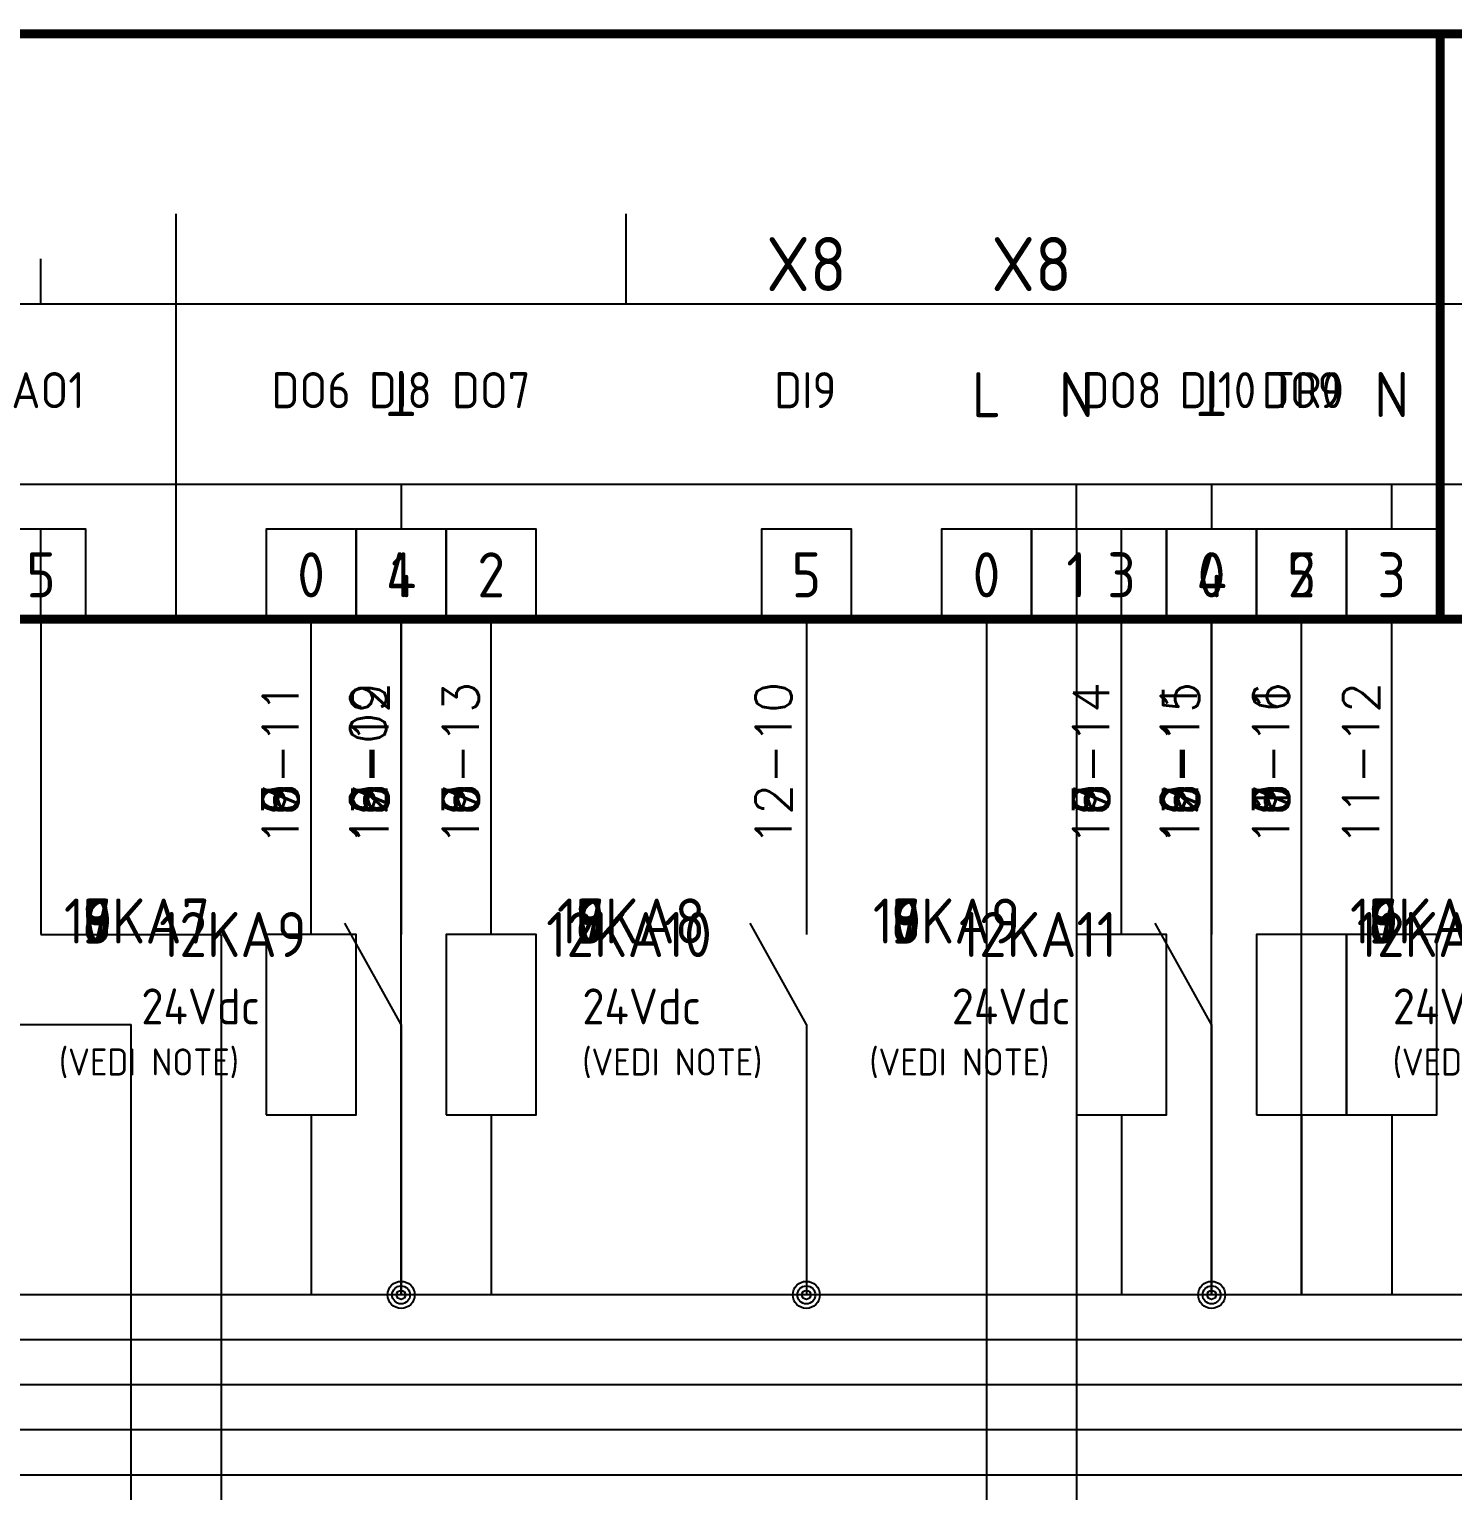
# Model space of a CAD drawing. Extents: x 21 to 417, y 13 to 260.
# Drawn here: x 251.8 to 330.9, y 179.1 to 260.3 of the extents above; entities that cross this region are included whole.
import ezdxf
from ezdxf.enums import TextEntityAlignment as Align

# ---------------------------------------------------------------- set-up
doc = ezdxf.new("R2010")
doc.units = 0
doc.header["$LTSCALE"] = 10
doc.layers.get('0').update_dxf_attribs({"linetype": 'CONTINUOUS'})
for name, color, linetype in [('10', 9, 'CONTINUOUS'), ('11', 9, 'CONTINUOUS'), ('12', 9, 'CONTINUOUS'), ('5', 9, 'CONTINUOUS'), ('6', 9, 'CONTINUOUS'), ('7', 9, 'CONTINUOUS'), ('8', 9, 'CONTINUOUS'), ('9', 9, 'CONTINUOUS')]:
    doc.layers.add(name, color=color, linetype=linetype)
doc.layers.get('0').freeze()
doc.styles.add('SIMPLEX', font='simplex')
doc.styles.add('SPAC', font='isocp.shx')

# ---------------------------------------------------------------- blocks, each defined once
blk = doc.blocks.new('Numero_Filo')
at = {"color": 3, "style": 'SIMPLEX'}
for tag, flags, p in [('SUPPORTO', 9, (-3.287, 2.732)), ('RIP', 1, (-0.923, 2.732)), ('N', 8, (1.077, 0.732))]:
    blk.add_attdef(tag, text='', height=2, rotation=90, dxfattribs=dict(at, flags=flags)).set_placement(p, align=Align.RIGHT)
blk = doc.blocks.new('BLK56')
at = {"color": 7}
for p, q in [((0, 12.5), (0, 17.5)), ((0, 2.5), (0, -2.5))]:
    blk.add_line(p, q, dxfattribs=at)
blk.add_lwpolyline([(-2.5, 2.5), (2.5, 2.5), (2.5, 12.5), (-2.5, 12.5)], close=True, dxfattribs=at)
at = {"color": 4, "style": 'SPAC', "flags": 9}
blk.add_attdef('QUADRO', text='', height=2.5, dxfattribs=at).set_placement((-4, 16), align=Align.RIGHT)
at = {"color": 3, "style": 'SPAC', "width": 0.75, "flags": 8}
blk.add_attdef('PINA1', text='', height=1.75, rotation=90, dxfattribs=at).set_placement((-1, 17.5), align=Align.RIGHT)
at = {"color": 4, "style": 'SPAC'}
blk.add_attdef('NOME', text='', height=2.5, dxfattribs=at).set_placement((-4, 12), align=Align.RIGHT)
at = {"color": 7, "style": 'SPAC', "flags": 9}
for tag, p in [('COSTRUTTORE', (-6, 8.5)), ('TIPO', (-6, 6))]:
    blk.add_attdef(tag, text='', height=1.5, dxfattribs=at).set_placement(p, align=Align.RIGHT)
at = {"color": 6, "style": 'SPAC'}
for tag, p, flags in [('CODICE', (3.5, 3.5), 1), ('OFFSET', (3.5, 2), 9), ('PRES', (3.5, 0.5), 9), ('DESCRIZIONE', (3.5, -1), 9), ('SUPPORTO', (3.5, -2.5), 9), ('PR4', (3.5, -4), 9)]:
    blk.add_attdef(tag, p, '', height=1, dxfattribs=dict(at, flags=flags))
at = {"color": 3, "style": 'SPAC', "width": 0.75, "flags": 8}
blk.add_attdef('PINB1', (-1, -2.5), '', height=1.75, rotation=90, dxfattribs=at)
at = {"color": 7, "style": 'SPAC', "flags": 9}
for tag, p in [('FUNZIONE1', (0, -8.5)), ('FUNZIONE2', (0, -11.5))]:
    blk.add_attdef(tag, text='', height=2, dxfattribs=at).set_placement(p, align=Align.CENTER)
blk = doc.blocks.new('PUNTO')
for radius in [0.75, 0.5, 0.25]:
    blk.add_circle((0, 0), radius)
blk = doc.blocks.new('NA1_F')
at = {"color": 7}
for p, q in [((0, 0), (0, -5)), ((0, -10), (-3.125, -4.375)), ((0, -10), (0, -15))]:
    blk.add_line(p, q, dxfattribs=at)
at = {"color": 3, "style": 'SPAC', "width": 0.75, "flags": 8}
blk.add_attdef('PINA1', text='', height=1.75, rotation=90, dxfattribs=at).set_placement((-1, 0), align=Align.RIGHT)
at = {"color": 4, "style": 'SPAC'}
blk.add_attdef('NOME', text='', height=2.5, dxfattribs=at).set_placement((-5.25, -5), align=Align.MIDDLE_RIGHT)
at = {"color": 7, "style": 'SPAC'}
for tag, flags, p in [('REG', 8, (-5.25, -10)), ('FUNZIONE1', 9, (-5.25, -12.5)), ('FUNZIONE2', 9, (-5.25, -15))]:
    blk.add_attdef(tag, text='', height=1.5, dxfattribs=dict(at, flags=flags)).set_placement(p, align=Align.MIDDLE_RIGHT)
at = {"color": 3, "style": 'SPAC', "width": 0.75, "flags": 8}
blk.add_attdef('PINB1', (-1, -15), '', height=1.75, rotation=90, dxfattribs=at)
at = {"color": 6, "style": 'SPAC', "flags": 9}
blk.add_attdef('PRES', (1, -14.5), '', height=1, dxfattribs=at)

msp = doc.modelspace()

# ---------------------------------------------------------------- linework, layer by layer
at = {"layer": '10'}
for p, q in [((252.5, 245), (252.5, 247.5)), ((75, 245), (330.2, 245)), ((85, 235), (317.5, 235)), ((272.5, 235), (272.5, 232.5)), ((317.5, 235), (317.5, 232.5)), ((267.5, 210), (267.5, 227.5)), ((272.5, 190), (272.5, 227.5)), ((277.5, 210), (277.5, 227.5)), ((312.5, 210), (312.5, 227.5)), ((317.5, 190), (317.5, 227.5)), ((322.5, 210), (322.5, 227.5)), ((267.5, 195), (267.5, 190)), ((277.5, 195), (277.5, 190)), ((312.5, 195), (312.5, 190)), ((322.5, 195), (322.5, 190)), ((277.5, 190), (267.5, 190)), ((322.5, 190), (312.5, 190))]:
    msp.add_line(p, q, dxfattribs=at)
at = {"layer": '10', "color": 1, "linetype": 'Continuous'}
for p, q in [((407.5, 185), (32.7, 185)), ((407.5, 180), (32.7, 180))]:
    msp.add_line(p, q, dxfattribs=at)
at = {"layer": '10', "const_width": 0.5}
for points in [[(330.2, 260), (74.95, 260)], [(330.2, 227.5), (330.2, 260)], [(330.2, 227.5), (74.95, 227.5)]]:
    msp.add_lwpolyline(points, dxfattribs=at)
at = {"layer": '10'}
for points in [[(265, 227.5), (270, 227.5), (270, 232.5), (265, 232.5)], [(270, 227.5), (275, 227.5), (275, 232.5), (270, 232.5)], [(275, 227.5), (280, 227.5), (280, 232.5), (275, 232.5)], [(310, 227.5), (315, 227.5), (315, 232.5), (310, 232.5)], [(315, 227.5), (320, 227.5), (320, 232.5), (315, 232.5)], [(320, 227.5), (325, 227.5), (325, 232.5), (320, 232.5)]]:
    msp.add_lwpolyline(points, close=True, dxfattribs=at)
at = {"layer": '11'}
for p, q in [((285, 245), (285, 250)), ((40.2, 245), (385, 245)), ((310, 232.5), (310, 235)), ((310, 235), (367.5, 235)), ((327.5, 232.5), (327.5, 235)), ((252.5, 227.5), (252.5, 210)), ((305, 227.5), (305, 177.5)), ((310, 227.5), (310, 172.5)), ((322.5, 190), (322.5, 227.5)), ((327.5, 210), (327.5, 227.5)), ((252.5, 210), (262.5, 210)), ((262.5, 210), (262.5, 122.5)), ((237.5, 205), (257.5, 205)), ((257.5, 122.5), (257.5, 205)), ((327.5, 195), (327.5, 190)), ((327.5, 190), (322.5, 190))]:
    msp.add_line(p, q, dxfattribs=at)
at = {"layer": '11', "color": 1, "linetype": 'Continuous'}
for p, q in [((407.5, 187.5), (32.7, 187.5)), ((407.5, 182.5), (32.7, 182.5))]:
    msp.add_line(p, q, dxfattribs=at)
at = {"layer": '11', "const_width": 0.5}
for points in [[(385, 260), (40.2, 260)], [(385, 227.5), (40.2, 227.5)]]:
    msp.add_lwpolyline(points, dxfattribs=at)
at = {"layer": '11'}
for points in [[(250, 227.5), (255, 227.5), (255, 232.5), (250, 232.5)], [(302.5, 227.5), (307.5, 227.5), (307.5, 232.5), (302.5, 232.5)], [(307.5, 227.5), (312.5, 227.5), (312.5, 232.5), (307.5, 232.5)], [(320, 227.5), (325, 227.5), (325, 232.5), (320, 232.5)], [(325, 227.5), (330, 227.5), (330, 232.5), (325, 232.5)]]:
    msp.add_lwpolyline(points, close=True, dxfattribs=at)
at = {"layer": '12'}
for p, q in [((260, 227.5), (260, 250)), ((42.5, 245), (372.45, 245)), ((272.5, 227.5), (272.5, 215)), ((295, 227.5), (295, 215)), ((317.5, 227.5), (317.5, 215)), ((317.5, 202.5), (317.5, 200)), ((272.5, 200), (272.5, 197.5)), ((295, 200), (295, 197.5)), ((317.5, 200), (317.5, 197.5)), ((272.5, 197.5), (272.5, 190)), ((295, 197.5), (295, 190)), ((317.5, 197.5), (317.5, 190))]:
    msp.add_line(p, q, dxfattribs=at)
at = {"layer": '12', "color": 1, "linetype": 'Continuous'}
for p, q in [((407.5, 190), (32.7, 190)), ((407.5, 185), (32.7, 185))]:
    msp.add_line(p, q, dxfattribs=at)
at = {"layer": '12', "const_width": 0.5}
for points in [[(372.45, 260), (34.95, 260)], [(372.45, 227.5), (34.95, 227.5)]]:
    msp.add_lwpolyline(points, dxfattribs=at)
at = {"layer": '12'}
for points in [[(247.5, 227.5), (252.5, 227.5), (252.5, 232.5), (247.5, 232.5)], [(270, 227.5), (275, 227.5), (275, 232.5), (270, 232.5)], [(292.5, 227.5), (297.5, 227.5), (297.5, 232.5), (292.5, 232.5)], [(315, 227.5), (320, 227.5), (320, 232.5), (315, 232.5)]]:
    msp.add_lwpolyline(points, close=True, dxfattribs=at)
at = {"layer": '5'}
for p, q in [((252.5, 245), (252.5, 247.5)), ((75, 245), (330.2, 245)), ((85, 235), (317.5, 235)), ((272.5, 235), (272.5, 232.5)), ((317.5, 235), (317.5, 232.5)), ((267.5, 210), (267.5, 227.5)), ((272.5, 190), (272.5, 227.5)), ((277.5, 210), (277.5, 227.5)), ((312.5, 210), (312.5, 227.5)), ((317.5, 190), (317.5, 227.5)), ((322.5, 210), (322.5, 227.5)), ((267.5, 195), (267.5, 190)), ((277.5, 195), (277.5, 190)), ((312.5, 195), (312.5, 190)), ((322.5, 195), (322.5, 190)), ((277.5, 190), (267.5, 190)), ((322.5, 190), (312.5, 190))]:
    msp.add_line(p, q, dxfattribs=at)
at = {"layer": '5', "color": 1, "linetype": 'Continuous'}
for p, q in [((407.5, 185), (32.7, 185)), ((407.5, 180), (32.7, 180))]:
    msp.add_line(p, q, dxfattribs=at)
at = {"layer": '5', "const_width": 0.5}
for points in [[(330.2, 260), (74.95, 260)], [(330.2, 227.5), (330.2, 260)], [(330.2, 227.5), (74.95, 227.5)]]:
    msp.add_lwpolyline(points, dxfattribs=at)
at = {"layer": '5'}
for points in [[(265, 227.5), (270, 227.5), (270, 232.5), (265, 232.5)], [(270, 227.5), (275, 227.5), (275, 232.5), (270, 232.5)], [(275, 227.5), (280, 227.5), (280, 232.5), (275, 232.5)], [(310, 227.5), (315, 227.5), (315, 232.5), (310, 232.5)], [(315, 227.5), (320, 227.5), (320, 232.5), (315, 232.5)], [(320, 227.5), (325, 227.5), (325, 232.5), (320, 232.5)]]:
    msp.add_lwpolyline(points, close=True, dxfattribs=at)
at = {"layer": '6'}
for p, q in [((252.5, 245), (252.5, 247.5)), ((75, 245), (330.2, 245)), ((85, 235), (317.5, 235)), ((272.5, 235), (272.5, 232.5)), ((317.5, 235), (317.5, 232.5)), ((267.5, 210), (267.5, 227.5)), ((272.5, 190), (272.5, 227.5)), ((277.5, 210), (277.5, 227.5)), ((312.5, 210), (312.5, 227.5)), ((317.5, 190), (317.5, 227.5)), ((322.5, 210), (322.5, 227.5)), ((267.5, 195), (267.5, 190)), ((277.5, 195), (277.5, 190)), ((312.5, 195), (312.5, 190)), ((322.5, 195), (322.5, 190)), ((277.5, 190), (267.5, 190)), ((322.5, 190), (312.5, 190))]:
    msp.add_line(p, q, dxfattribs=at)
at = {"layer": '6', "color": 1, "linetype": 'Continuous'}
for p, q in [((407.5, 185), (32.7, 185)), ((407.5, 180), (32.7, 180))]:
    msp.add_line(p, q, dxfattribs=at)
at = {"layer": '6', "const_width": 0.5}
for points in [[(330.2, 260), (74.95, 260)], [(330.2, 227.5), (330.2, 260)], [(330.2, 227.5), (74.95, 227.5)]]:
    msp.add_lwpolyline(points, dxfattribs=at)
at = {"layer": '6'}
for points in [[(265, 227.5), (270, 227.5), (270, 232.5), (265, 232.5)], [(270, 227.5), (275, 227.5), (275, 232.5), (270, 232.5)], [(275, 227.5), (280, 227.5), (280, 232.5), (275, 232.5)], [(310, 227.5), (315, 227.5), (315, 232.5), (310, 232.5)], [(315, 227.5), (320, 227.5), (320, 232.5), (315, 232.5)], [(320, 227.5), (325, 227.5), (325, 232.5), (320, 232.5)]]:
    msp.add_lwpolyline(points, close=True, dxfattribs=at)
at = {"layer": '7'}
for p, q in [((252.5, 245), (252.5, 247.5)), ((75, 245), (330.2, 245)), ((85, 235), (317.5, 235)), ((272.5, 235), (272.5, 232.5)), ((317.5, 235), (317.5, 232.5)), ((267.5, 210), (267.5, 227.5)), ((272.5, 190), (272.5, 227.5)), ((277.5, 210), (277.5, 227.5)), ((312.5, 210), (312.5, 227.5)), ((317.5, 190), (317.5, 227.5)), ((322.5, 210), (322.5, 227.5)), ((267.5, 195), (267.5, 190)), ((277.5, 195), (277.5, 190)), ((312.5, 195), (312.5, 190)), ((322.5, 195), (322.5, 190)), ((277.5, 190), (267.5, 190)), ((322.5, 190), (312.5, 190))]:
    msp.add_line(p, q, dxfattribs=at)
at = {"layer": '7', "color": 1, "linetype": 'Continuous'}
for p, q in [((407.5, 185), (32.7, 185)), ((407.5, 180), (32.7, 180))]:
    msp.add_line(p, q, dxfattribs=at)
at = {"layer": '7', "const_width": 0.5}
for points in [[(330.2, 260), (74.95, 260)], [(330.2, 227.5), (330.2, 260)], [(330.2, 227.5), (74.95, 227.5)]]:
    msp.add_lwpolyline(points, dxfattribs=at)
at = {"layer": '7'}
for points in [[(265, 227.5), (270, 227.5), (270, 232.5), (265, 232.5)], [(270, 227.5), (275, 227.5), (275, 232.5), (270, 232.5)], [(275, 227.5), (280, 227.5), (280, 232.5), (275, 232.5)], [(310, 227.5), (315, 227.5), (315, 232.5), (310, 232.5)], [(315, 227.5), (320, 227.5), (320, 232.5), (315, 232.5)], [(320, 227.5), (325, 227.5), (325, 232.5), (320, 232.5)]]:
    msp.add_lwpolyline(points, close=True, dxfattribs=at)
at = {"layer": '8'}
for p, q in [((252.5, 245), (252.5, 247.5)), ((75, 245), (330.2, 245)), ((85, 235), (317.5, 235)), ((272.5, 235), (272.5, 232.5)), ((317.5, 235), (317.5, 232.5)), ((267.5, 210), (267.5, 227.5)), ((272.5, 190), (272.5, 227.5)), ((277.5, 210), (277.5, 227.5)), ((312.5, 210), (312.5, 227.5)), ((317.5, 190), (317.5, 227.5)), ((322.5, 210), (322.5, 227.5)), ((267.5, 195), (267.5, 190)), ((277.5, 195), (277.5, 190)), ((312.5, 195), (312.5, 190)), ((322.5, 195), (322.5, 190)), ((277.5, 190), (267.5, 190)), ((322.5, 190), (312.5, 190))]:
    msp.add_line(p, q, dxfattribs=at)
at = {"layer": '8', "color": 1, "linetype": 'Continuous'}
for p, q in [((407.5, 185), (32.7, 185)), ((407.5, 180), (32.7, 180))]:
    msp.add_line(p, q, dxfattribs=at)
at = {"layer": '8', "const_width": 0.5}
for points in [[(330.2, 260), (74.95, 260)], [(330.2, 227.5), (330.2, 260)], [(330.2, 227.5), (74.95, 227.5)]]:
    msp.add_lwpolyline(points, dxfattribs=at)
at = {"layer": '8'}
for points in [[(265, 227.5), (270, 227.5), (270, 232.5), (265, 232.5)], [(270, 227.5), (275, 227.5), (275, 232.5), (270, 232.5)], [(275, 227.5), (280, 227.5), (280, 232.5), (275, 232.5)], [(310, 227.5), (315, 227.5), (315, 232.5), (310, 232.5)], [(315, 227.5), (320, 227.5), (320, 232.5), (315, 232.5)], [(320, 227.5), (325, 227.5), (325, 232.5), (320, 232.5)]]:
    msp.add_lwpolyline(points, close=True, dxfattribs=at)
at = {"layer": '9'}
for p, q in [((252.5, 245), (252.5, 247.5)), ((75, 245), (330.2, 245)), ((85, 235), (317.5, 235)), ((272.5, 235), (272.5, 232.5)), ((317.5, 235), (317.5, 232.5)), ((267.5, 210), (267.5, 227.5)), ((272.5, 190), (272.5, 227.5)), ((277.5, 210), (277.5, 227.5)), ((312.5, 210), (312.5, 227.5)), ((317.5, 190), (317.5, 227.5)), ((322.5, 210), (322.5, 227.5)), ((267.5, 195), (267.5, 190)), ((277.5, 195), (277.5, 190)), ((312.5, 195), (312.5, 190)), ((322.5, 195), (322.5, 190)), ((277.5, 190), (267.5, 190)), ((322.5, 190), (312.5, 190))]:
    msp.add_line(p, q, dxfattribs=at)
at = {"layer": '9', "color": 1, "linetype": 'Continuous'}
for p, q in [((407.5, 185), (32.7, 185)), ((407.5, 180), (32.7, 180))]:
    msp.add_line(p, q, dxfattribs=at)
at = {"layer": '9', "const_width": 0.5}
for points in [[(330.2, 260), (74.95, 260)], [(330.2, 227.5), (330.2, 260)], [(330.2, 227.5), (74.95, 227.5)]]:
    msp.add_lwpolyline(points, dxfattribs=at)
at = {"layer": '9'}
for points in [[(265, 227.5), (270, 227.5), (270, 232.5), (265, 232.5)], [(270, 227.5), (275, 227.5), (275, 232.5), (270, 232.5)], [(275, 227.5), (280, 227.5), (280, 232.5), (275, 232.5)], [(310, 227.5), (315, 227.5), (315, 232.5), (310, 232.5)], [(315, 227.5), (320, 227.5), (320, 232.5), (315, 232.5)], [(320, 227.5), (325, 227.5), (325, 232.5), (320, 232.5)]]:
    msp.add_lwpolyline(points, close=True, dxfattribs=at)

# ---------------------------------------------------------------- block references
at = {"layer": '10'}
for p, values in [((265.729, 223.285), {'N': '10-11'}), ((270.729, 223.285), {'N': '10-12'}), ((275.729, 223.285), {'N': '10-13'}), ((310.729, 223.285), {'N': '10-14'}), ((315.729, 223.285), {'N': '10-15'}), ((320.729, 223.285), {'N': '10-16'})]:
    msp.add_blockref('Numero_Filo', p, dxfattribs=at).add_auto_attribs(values)
ref = msp.add_blockref('BLK56', (267.5, 197.5), dxfattribs=at)
ref.add_attrib('NOME', '10KA7', dxfattribs={"layer": '0', "color": 4, "height": 2.5, "style": 'SPAC'}).set_placement((261.887, 209.5), align=Align.RIGHT)
ref = msp.add_blockref('BLK56', (277.5, 197.5), dxfattribs=at)
ref.add_attrib('NOME', '10KA8', dxfattribs={"layer": '0', "color": 4, "height": 2.5, "style": 'SPAC'}).set_placement((289.387, 209.5), align=Align.RIGHT)
ref = msp.add_blockref('BLK56', (312.5, 197.5), dxfattribs=at)
ref.add_attrib('NOME', '10KA9', dxfattribs={"layer": '0', "color": 4, "height": 2.5, "style": 'SPAC'}).set_placement((306.887, 209.5), align=Align.RIGHT)
ref = msp.add_blockref('BLK56', (322.5, 197.5), dxfattribs=at)
ref.add_attrib('NOME', '10KA10', dxfattribs={"layer": '0', "color": 4, "height": 2.5, "style": 'SPAC'}).set_placement((334.387, 209.5), align=Align.RIGHT)
for p in [(272.5, 190), (317.5, 190)]:
    msp.add_blockref('PUNTO', p, dxfattribs=at)
at = {"layer": '11'}
for p, values in [((320.729, 223.285), {'N': '11-11'}), ((325.729, 223.285), {'N': '11-12'})]:
    msp.add_blockref('Numero_Filo', p, dxfattribs=at).add_auto_attribs(values)
ref = msp.add_blockref('BLK56', (327.5, 197.5), dxfattribs=at)
ref.add_attrib('NOME', '11KA1', dxfattribs={"layer": '0', "color": 4, "height": 2.5, "style": 'SPAC'}).set_placement((339.388, 209.5), align=Align.RIGHT)
at = {"layer": '12'}
for name, p, values in [('Numero_Filo', (270.6, 223.285), {'N': '12-09'}), ('Numero_Filo', (293.1, 223.285), {'N': '12-10'}), ('Numero_Filo', (315.6, 223.285), {'N': '12-11'}), ('NA1_F', (272.5, 215), {'NOME': '12KA9'}), ('NA1_F', (295, 215), {'NOME': '12KA10'}), ('NA1_F', (317.5, 215), {'NOME': '12KA11'}), ('NA1_F', (340, 215), {'NOME': '12KA12'})]:
    msp.add_blockref(name, p, dxfattribs=at).add_auto_attribs(values)
for p in [(272.5, 190), (295, 190), (317.5, 190)]:
    msp.add_blockref('PUNTO', p, dxfattribs=at)
at = {"layer": '5'}
for p, values in [((265.729, 223.285), {'N': '5-11'}), ((270.729, 223.285), {'N': '5-12'}), ((275.729, 223.285), {'N': '5-13'}), ((310.729, 223.285), {'N': '5-14'}), ((315.729, 223.285), {'N': '5-15'}), ((320.729, 223.285), {'N': '5-16'})]:
    msp.add_blockref('Numero_Filo', p, dxfattribs=at).add_auto_attribs(values)
ref = msp.add_blockref('BLK56', (267.5, 197.5), dxfattribs=at)
ref.add_attrib('NOME', '5KA7', dxfattribs={"layer": '0', "color": 4, "height": 2.5, "style": 'SPAC'}).set_placement((261.887, 209.5), align=Align.RIGHT)
ref = msp.add_blockref('BLK56', (277.5, 197.5), dxfattribs=at)
ref.add_attrib('NOME', '5KA8', dxfattribs={"layer": '0', "color": 4, "height": 2.5, "style": 'SPAC'}).set_placement((289.387, 209.5), align=Align.RIGHT)
ref = msp.add_blockref('BLK56', (312.5, 197.5), dxfattribs=at)
ref.add_attrib('NOME', '5KA9', dxfattribs={"layer": '0', "color": 4, "height": 2.5, "style": 'SPAC'}).set_placement((306.887, 209.5), align=Align.RIGHT)
ref = msp.add_blockref('BLK56', (322.5, 197.5), dxfattribs=at)
ref.add_attrib('NOME', '5KA10', dxfattribs={"layer": '0', "color": 4, "height": 2.5, "style": 'SPAC'}).set_placement((334.387, 209.5), align=Align.RIGHT)
for p in [(272.5, 190), (317.5, 190)]:
    msp.add_blockref('PUNTO', p, dxfattribs=at)
at = {"layer": '6'}
for p, values in [((265.729, 223.285), {'N': '6-11'}), ((270.729, 223.285), {'N': '6-12'}), ((275.729, 223.285), {'N': '6-13'}), ((310.729, 223.285), {'N': '6-14'}), ((315.729, 223.285), {'N': '6-15'}), ((320.729, 223.285), {'N': '6-16'})]:
    msp.add_blockref('Numero_Filo', p, dxfattribs=at).add_auto_attribs(values)
ref = msp.add_blockref('BLK56', (267.5, 197.5), dxfattribs=at)
ref.add_attrib('NOME', '6KA7', dxfattribs={"layer": '0', "color": 4, "height": 2.5, "style": 'SPAC'}).set_placement((261.887, 209.5), align=Align.RIGHT)
ref = msp.add_blockref('BLK56', (277.5, 197.5), dxfattribs=at)
ref.add_attrib('NOME', '6KA8', dxfattribs={"layer": '0', "color": 4, "height": 2.5, "style": 'SPAC'}).set_placement((289.387, 209.5), align=Align.RIGHT)
ref = msp.add_blockref('BLK56', (312.5, 197.5), dxfattribs=at)
ref.add_attrib('NOME', '6KA9', dxfattribs={"layer": '0', "color": 4, "height": 2.5, "style": 'SPAC'}).set_placement((306.887, 209.5), align=Align.RIGHT)
ref = msp.add_blockref('BLK56', (322.5, 197.5), dxfattribs=at)
ref.add_attrib('NOME', '6KA10', dxfattribs={"layer": '0', "color": 4, "height": 2.5, "style": 'SPAC'}).set_placement((334.387, 209.5), align=Align.RIGHT)
for p in [(272.5, 190), (317.5, 190)]:
    msp.add_blockref('PUNTO', p, dxfattribs=at)
at = {"layer": '7'}
for p, values in [((265.729, 223.285), {'N': '7-11'}), ((270.729, 223.285), {'N': '7-12'}), ((275.729, 223.285), {'N': '7-13'}), ((310.729, 223.285), {'N': '7-14'}), ((315.729, 223.285), {'N': '7-15'}), ((320.729, 223.285), {'N': '7-16'})]:
    msp.add_blockref('Numero_Filo', p, dxfattribs=at).add_auto_attribs(values)
ref = msp.add_blockref('BLK56', (267.5, 197.5), dxfattribs=at)
ref.add_attrib('NOME', '7KA7', dxfattribs={"layer": '0', "color": 4, "height": 2.5, "style": 'SPAC'}).set_placement((261.887, 209.5), align=Align.RIGHT)
ref = msp.add_blockref('BLK56', (277.5, 197.5), dxfattribs=at)
ref.add_attrib('NOME', '7KA8', dxfattribs={"layer": '0', "color": 4, "height": 2.5, "style": 'SPAC'}).set_placement((289.387, 209.5), align=Align.RIGHT)
ref = msp.add_blockref('BLK56', (312.5, 197.5), dxfattribs=at)
ref.add_attrib('NOME', '7KA9', dxfattribs={"layer": '0', "color": 4, "height": 2.5, "style": 'SPAC'}).set_placement((306.887, 209.5), align=Align.RIGHT)
ref = msp.add_blockref('BLK56', (322.5, 197.5), dxfattribs=at)
ref.add_attrib('NOME', '7KA10', dxfattribs={"layer": '0', "color": 4, "height": 2.5, "style": 'SPAC'}).set_placement((334.387, 209.5), align=Align.RIGHT)
for p in [(272.5, 190), (317.5, 190)]:
    msp.add_blockref('PUNTO', p, dxfattribs=at)
at = {"layer": '8'}
for p, values in [((265.729, 223.285), {'N': '8-11'}), ((270.729, 223.285), {'N': '8-12'}), ((275.729, 223.285), {'N': '8-13'}), ((310.729, 223.285), {'N': '8-14'}), ((315.729, 223.285), {'N': '8-15'}), ((320.729, 223.285), {'N': '8-16'})]:
    msp.add_blockref('Numero_Filo', p, dxfattribs=at).add_auto_attribs(values)
ref = msp.add_blockref('BLK56', (267.5, 197.5), dxfattribs=at)
ref.add_attrib('NOME', '8KA7', dxfattribs={"layer": '0', "color": 4, "height": 2.5, "style": 'SPAC'}).set_placement((261.887, 209.5), align=Align.RIGHT)
ref = msp.add_blockref('BLK56', (277.5, 197.5), dxfattribs=at)
ref.add_attrib('NOME', '8KA8', dxfattribs={"layer": '0', "color": 4, "height": 2.5, "style": 'SPAC'}).set_placement((289.387, 209.5), align=Align.RIGHT)
ref = msp.add_blockref('BLK56', (312.5, 197.5), dxfattribs=at)
ref.add_attrib('NOME', '8KA9', dxfattribs={"layer": '0', "color": 4, "height": 2.5, "style": 'SPAC'}).set_placement((306.887, 209.5), align=Align.RIGHT)
ref = msp.add_blockref('BLK56', (322.5, 197.5), dxfattribs=at)
ref.add_attrib('NOME', '8KA10', dxfattribs={"layer": '0', "color": 4, "height": 2.5, "style": 'SPAC'}).set_placement((334.387, 209.5), align=Align.RIGHT)
for p in [(272.5, 190), (317.5, 190)]:
    msp.add_blockref('PUNTO', p, dxfattribs=at)
at = {"layer": '9'}
for p, values in [((265.729, 223.285), {'N': '9-11'}), ((270.729, 223.285), {'N': '9-12'}), ((275.729, 223.285), {'N': '9-13'}), ((310.729, 223.285), {'N': '9-14'}), ((315.729, 223.285), {'N': '9-15'}), ((320.729, 223.285), {'N': '9-16'})]:
    msp.add_blockref('Numero_Filo', p, dxfattribs=at).add_auto_attribs(values)
ref = msp.add_blockref('BLK56', (267.5, 197.5), dxfattribs=at)
ref.add_attrib('NOME', '9KA7', dxfattribs={"layer": '0', "color": 4, "height": 2.5, "style": 'SPAC'}).set_placement((261.887, 209.5), align=Align.RIGHT)
ref = msp.add_blockref('BLK56', (277.5, 197.5), dxfattribs=at)
ref.add_attrib('NOME', '9KA8', dxfattribs={"layer": '0', "color": 4, "height": 2.5, "style": 'SPAC'}).set_placement((289.387, 209.5), align=Align.RIGHT)
ref = msp.add_blockref('BLK56', (312.5, 197.5), dxfattribs=at)
ref.add_attrib('NOME', '9KA9', dxfattribs={"layer": '0', "color": 4, "height": 2.5, "style": 'SPAC'}).set_placement((306.887, 209.5), align=Align.RIGHT)
ref = msp.add_blockref('BLK56', (322.5, 197.5), dxfattribs=at)
ref.add_attrib('NOME', '9KA10', dxfattribs={"layer": '0', "color": 4, "height": 2.5, "style": 'SPAC'}).set_placement((334.387, 209.5), align=Align.RIGHT)
for p in [(272.5, 190), (317.5, 190)]:
    msp.add_blockref('PUNTO', p, dxfattribs=at)

# ---------------------------------------------------------------- texts
at = {"layer": '10', "attachment_point": 1, "style": 'SPAC'}
for s, insert, char_height, width in [('\\pxqc;X8', (292.5, 248.716), 3, 5), ('\\pxqc;DO6', (265, 241.216), 2, 5), ('\\pxqc;DO7', (275, 241.216), 2, 5), ('\\pxqc;DO8', (310, 241.216), 2, 5), ('\\pxqc;DO9', (320, 241.216), 2, 5), ('\\pxqc;0', (265, 231.216), 2.5, 5), ('\\pxqc;1', (270, 231.216), 2.5, 5), ('\\pxqc;2', (275, 231.216), 2.5, 5), ('\\pxqc;3', (310, 231.216), 2.5, 5), ('\\pxqc;4', (315, 231.216), 2.5, 5), ('\\pxqc;5', (320, 231.216), 2.5, 5), ('{\\W7.061515; }24Vdc\\P{\\H0.75x;\\W4.0853; \\W1;(VEDI NOTE)}', (250, 207.009), 2, 15), ('24Vdc\\P{\\H0.75x;(VEDI NOTE)}', (282.563, 207.009), 2, 12.43666), ('{\\W7.061515; }24Vdc\\P{\\H0.75x;\\W4.0853; \\W1;(VEDI NOTE)}', (295, 207.009), 2, 15), ('24Vdc\\P{\\H0.75x;(VEDI NOTE)}', (327.563, 207.009), 2, 12.43666)]:
    msp.add_mtext(s, dxfattribs=dict(at, insert=insert, char_height=char_height, width=width))
at = {"layer": '10', "char_height": 2.5, "width": 5, "attachment_point": 1, "rotation": 180, "style": 'SPAC'}
for insert in [(275, 238.784), (320, 238.784)]:
    msp.add_mtext('\\pxqc;T', dxfattribs=dict(at, insert=insert))
at = {"layer": '11', "width": 5, "attachment_point": 1, "style": 'SPAC'}
for s, insert, char_height in [('{\\W0.749999; }AO1', (250, 241.216), 2), ('\\pxqc;L', (302.5, 241.216), 2.5), ('\\pxqc;N', (307.5, 241.216), 2.5), ('{\\W0.624015; }TR0', (320, 241.216), 2), ('\\pxqc;N', (325, 241.216), 2.5), ('\\pxqc;5', (250, 231.216), 2.5), ('\\pxqc;0', (302.5, 231.216), 2.5), ('\\pxqc;1', (307.5, 231.216), 2.5), ('\\pxqc;2', (320, 231.216), 2.5), ('\\pxqc;3', (325, 231.216), 2.5)]:
    msp.add_mtext(s, dxfattribs=dict(at, insert=insert, char_height=char_height))
at = {"layer": '12', "width": 5, "attachment_point": 1, "style": 'SPAC'}
for s, insert, char_height in [('\\pxqc;X8', (305, 248.716), 3), ('{\\W0.624015; }DI8', (270, 241.216), 2), ('{\\W0.624015; }DI9', (292.5, 241.216), 2), ('{\\W0.624015; }DI10', (315, 241.216), 2), ('\\pxqc;4', (270, 231.216), 2.5), ('\\pxqc;5', (292.5, 231.216), 2.5), ('\\pxqc;0', (315, 231.216), 2.5)]:
    msp.add_mtext(s, dxfattribs=dict(at, insert=insert, char_height=char_height))
at = {"layer": '5', "attachment_point": 1, "style": 'SPAC'}
for s, insert, char_height, width in [('\\pxqc;X8', (292.5, 248.716), 3, 5), ('\\pxqc;DO6', (265, 241.216), 2, 5), ('\\pxqc;DO7', (275, 241.216), 2, 5), ('\\pxqc;DO8', (310, 241.216), 2, 5), ('\\pxqc;DO9', (320, 241.216), 2, 5), ('\\pxqc;0', (265, 231.216), 2.5, 5), ('\\pxqc;1', (270, 231.216), 2.5, 5), ('\\pxqc;2', (275, 231.216), 2.5, 5), ('\\pxqc;3', (310, 231.216), 2.5, 5), ('\\pxqc;4', (315, 231.216), 2.5, 5), ('\\pxqc;5', (320, 231.216), 2.5, 5), ('{\\W7.061515; }24Vdc\\P{\\H0.75x;\\W4.0853; \\W1;(VEDI NOTE)}', (250, 207.009), 2, 15), ('24Vdc\\P{\\H0.75x;(VEDI NOTE)}', (282.563, 207.009), 2, 12.43666), ('{\\W7.061515; }24Vdc\\P{\\H0.75x;\\W4.0853; \\W1;(VEDI NOTE)}', (295, 207.009), 2, 15), ('24Vdc\\P{\\H0.75x;(VEDI NOTE)}', (327.563, 207.009), 2, 12.43666)]:
    msp.add_mtext(s, dxfattribs=dict(at, insert=insert, char_height=char_height, width=width))
at = {"layer": '5', "char_height": 2.5, "width": 5, "attachment_point": 1, "rotation": 180, "style": 'SPAC'}
for insert in [(275, 238.784), (320, 238.784)]:
    msp.add_mtext('\\pxqc;T', dxfattribs=dict(at, insert=insert))
at = {"layer": '6', "attachment_point": 1, "style": 'SPAC'}
for s, insert, char_height, width in [('\\pxqc;X8', (292.5, 248.716), 3, 5), ('\\pxqc;DO6', (265, 241.216), 2, 5), ('\\pxqc;DO7', (275, 241.216), 2, 5), ('\\pxqc;DO8', (310, 241.216), 2, 5), ('\\pxqc;DO9', (320, 241.216), 2, 5), ('\\pxqc;0', (265, 231.216), 2.5, 5), ('\\pxqc;1', (270, 231.216), 2.5, 5), ('\\pxqc;2', (275, 231.216), 2.5, 5), ('\\pxqc;3', (310, 231.216), 2.5, 5), ('\\pxqc;4', (315, 231.216), 2.5, 5), ('\\pxqc;5', (320, 231.216), 2.5, 5), ('{\\W7.061515; }24Vdc\\P{\\H0.75x;\\W4.0853; \\W1;(VEDI NOTE)}', (250, 207.009), 2, 15), ('24Vdc\\P{\\H0.75x;(VEDI NOTE)}', (282.563, 207.009), 2, 12.43666), ('{\\W7.061515; }24Vdc\\P{\\H0.75x;\\W4.0853; \\W1;(VEDI NOTE)}', (295, 207.009), 2, 15), ('24Vdc\\P{\\H0.75x;(VEDI NOTE)}', (327.563, 207.009), 2, 12.43666)]:
    msp.add_mtext(s, dxfattribs=dict(at, insert=insert, char_height=char_height, width=width))
at = {"layer": '6', "char_height": 2.5, "width": 5, "attachment_point": 1, "rotation": 180, "style": 'SPAC'}
for insert in [(275, 238.784), (320, 238.784)]:
    msp.add_mtext('\\pxqc;T', dxfattribs=dict(at, insert=insert))
at = {"layer": '7', "attachment_point": 1, "style": 'SPAC'}
for s, insert, char_height, width in [('\\pxqc;X8', (292.5, 248.716), 3, 5), ('\\pxqc;DO6', (265, 241.216), 2, 5), ('\\pxqc;DO7', (275, 241.216), 2, 5), ('\\pxqc;DO8', (310, 241.216), 2, 5), ('\\pxqc;DO9', (320, 241.216), 2, 5), ('\\pxqc;0', (265, 231.216), 2.5, 5), ('\\pxqc;1', (270, 231.216), 2.5, 5), ('\\pxqc;2', (275, 231.216), 2.5, 5), ('\\pxqc;3', (310, 231.216), 2.5, 5), ('\\pxqc;4', (315, 231.216), 2.5, 5), ('\\pxqc;5', (320, 231.216), 2.5, 5), ('{\\W7.061515; }24Vdc\\P{\\H0.75x;\\W4.0853; \\W1;(VEDI NOTE)}', (250, 207.009), 2, 15), ('24Vdc\\P{\\H0.75x;(VEDI NOTE)}', (282.563, 207.009), 2, 12.43666), ('{\\W7.061515; }24Vdc\\P{\\H0.75x;\\W4.0853; \\W1;(VEDI NOTE)}', (295, 207.009), 2, 15), ('24Vdc\\P{\\H0.75x;(VEDI NOTE)}', (327.563, 207.009), 2, 12.43666)]:
    msp.add_mtext(s, dxfattribs=dict(at, insert=insert, char_height=char_height, width=width))
at = {"layer": '7', "char_height": 2.5, "width": 5, "attachment_point": 1, "rotation": 180, "style": 'SPAC'}
for insert in [(275, 238.784), (320, 238.784)]:
    msp.add_mtext('\\pxqc;T', dxfattribs=dict(at, insert=insert))
at = {"layer": '8', "attachment_point": 1, "style": 'SPAC'}
for s, insert, char_height, width in [('\\pxqc;X8', (292.5, 248.716), 3, 5), ('\\pxqc;DO6', (265, 241.216), 2, 5), ('\\pxqc;DO7', (275, 241.216), 2, 5), ('\\pxqc;DO8', (310, 241.216), 2, 5), ('\\pxqc;DO9', (320, 241.216), 2, 5), ('\\pxqc;0', (265, 231.216), 2.5, 5), ('\\pxqc;1', (270, 231.216), 2.5, 5), ('\\pxqc;2', (275, 231.216), 2.5, 5), ('\\pxqc;3', (310, 231.216), 2.5, 5), ('\\pxqc;4', (315, 231.216), 2.5, 5), ('\\pxqc;5', (320, 231.216), 2.5, 5), ('{\\W7.061515; }24Vdc\\P{\\H0.75x;\\W4.0853; \\W1;(VEDI NOTE)}', (250, 207.009), 2, 15), ('24Vdc\\P{\\H0.75x;(VEDI NOTE)}', (282.563, 207.009), 2, 12.43666), ('{\\W7.061515; }24Vdc\\P{\\H0.75x;\\W4.0853; \\W1;(VEDI NOTE)}', (295, 207.009), 2, 15), ('24Vdc\\P{\\H0.75x;(VEDI NOTE)}', (327.563, 207.009), 2, 12.43666)]:
    msp.add_mtext(s, dxfattribs=dict(at, insert=insert, char_height=char_height, width=width))
at = {"layer": '8', "char_height": 2.5, "width": 5, "attachment_point": 1, "rotation": 180, "style": 'SPAC'}
for insert in [(275, 238.784), (320, 238.784)]:
    msp.add_mtext('\\pxqc;T', dxfattribs=dict(at, insert=insert))
at = {"layer": '9', "attachment_point": 1, "style": 'SPAC'}
for s, insert, char_height, width in [('\\pxqc;X8', (292.5, 248.716), 3, 5), ('\\pxqc;DO6', (265, 241.216), 2, 5), ('\\pxqc;DO7', (275, 241.216), 2, 5), ('\\pxqc;DO8', (310, 241.216), 2, 5), ('\\pxqc;DO9', (320, 241.216), 2, 5), ('\\pxqc;0', (265, 231.216), 2.5, 5), ('\\pxqc;1', (270, 231.216), 2.5, 5), ('\\pxqc;2', (275, 231.216), 2.5, 5), ('\\pxqc;3', (310, 231.216), 2.5, 5), ('\\pxqc;4', (315, 231.216), 2.5, 5), ('\\pxqc;5', (320, 231.216), 2.5, 5), ('{\\W7.061515; }24Vdc\\P{\\H0.75x;\\W4.0853; \\W1;(VEDI NOTE)}', (250, 207.009), 2, 15), ('24Vdc\\P{\\H0.75x;(VEDI NOTE)}', (282.563, 207.009), 2, 12.43666), ('{\\W7.061515; }24Vdc\\P{\\H0.75x;\\W4.0853; \\W1;(VEDI NOTE)}', (295, 207.009), 2, 15), ('24Vdc\\P{\\H0.75x;(VEDI NOTE)}', (327.563, 207.009), 2, 12.43666)]:
    msp.add_mtext(s, dxfattribs=dict(at, insert=insert, char_height=char_height, width=width))
at = {"layer": '9', "char_height": 2.5, "width": 5, "attachment_point": 1, "rotation": 180, "style": 'SPAC'}
for insert in [(275, 238.784), (320, 238.784)]:
    msp.add_mtext('\\pxqc;T', dxfattribs=dict(at, insert=insert))

doc.saveas('drawing.dxf')
